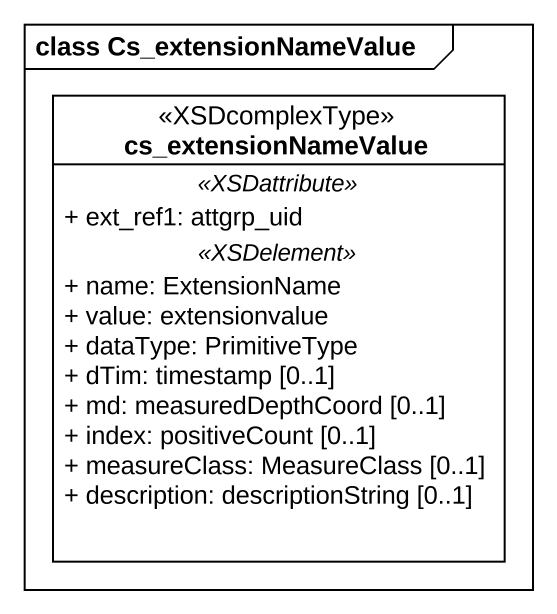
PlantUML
@startuml
mainframe class Cs_extensionNameValue
hide circle
hide empty members
skinparam classAttributeIconSize 0
class cs_extensionNameValue <<XSDcomplexType>> {
  .. <<XSDattribute>> ..
  + ext_ref1: attgrp_uid
  .. <<XSDelement>> ..
  + name: ExtensionName
  + value: extensionvalue
  + dataType: PrimitiveType
  + dTim: timestamp [0..1]
  + md: measuredDepthCoord [0..1]
  + index: positiveCount [0..1]
  + measureClass: MeasureClass [0..1]
  + description: descriptionString [0..1]
}
@enduml
